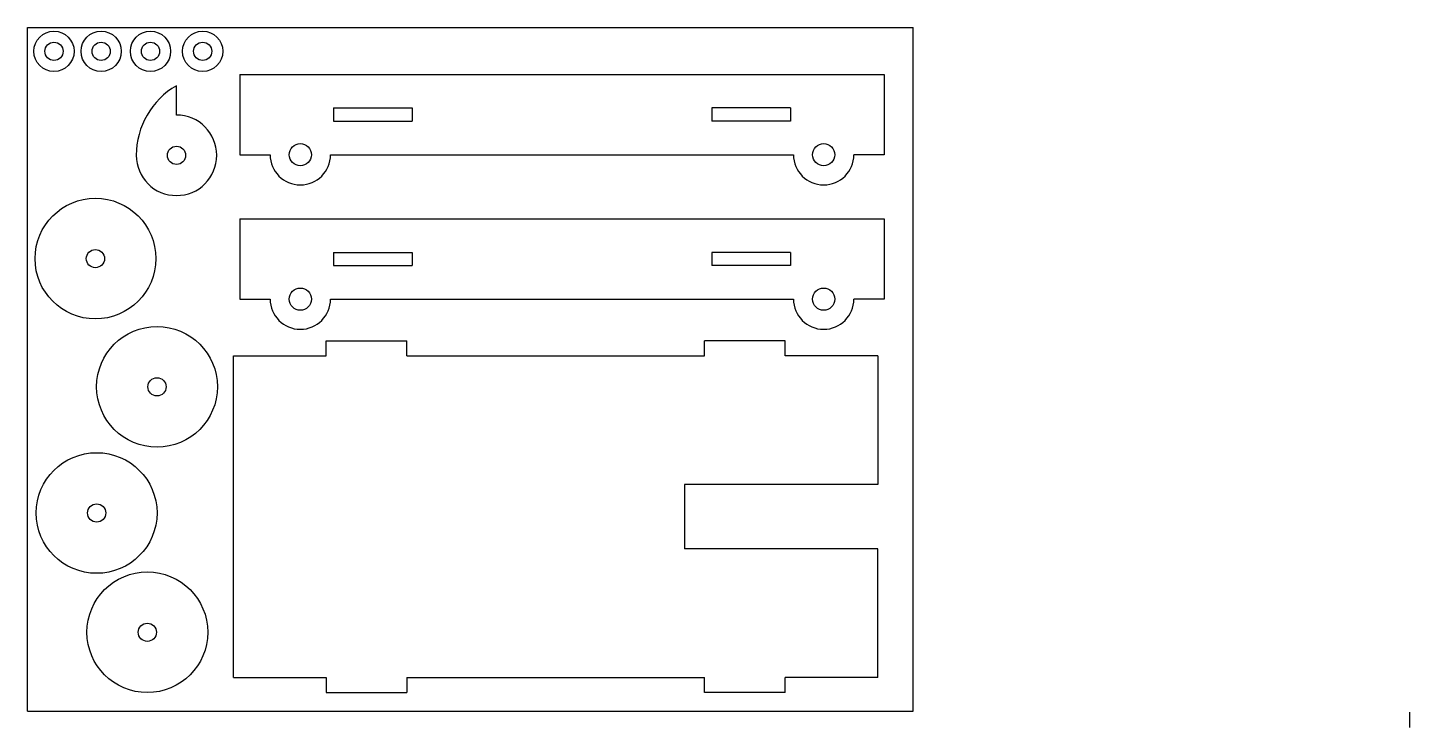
# Model space of a CAD drawing. Header units: inches. Extents: x 0 to 17.2, y -0.2 to 8.5.
import ezdxf

# ---------------------------------------------------------------- set-up
doc = ezdxf.new("R2010")
doc.units = ezdxf.units.IN
doc.header["$MEASUREMENT"] = 0
doc.layers.add('Model-Front', color=7, linetype='Continuous')

msp = doc.modelspace()

# ---------------------------------------------------------------- linework, layer by layer
at = {"layer": 'Model-Front'}
for p, q in [((0, 0), (0, 8.5)), ((0, 8.5), (11, 8.5)), ((11, 0), (11, 8.5)), ((2.637, 7.919), (2.637, 6.919)), ((2.637, 7.919), (10.637, 7.919)), ((10.637, 7.919), (10.637, 6.919)), ((1.849, 7.412), (1.849, 7.778)), ((3.799, 7.501), (3.799, 7.338)), ((3.799, 7.501), (4.774, 7.501)), ((4.774, 7.501), (4.774, 7.338)), ((9.474, 7.501), (8.499, 7.501)), ((8.499, 7.501), (8.499, 7.338)), ((9.474, 7.501), (9.474, 7.338)), ((3.799, 7.338), (4.774, 7.338)), ((9.474, 7.338), (8.499, 7.338)), ((2.637, 6.919), (3.012, 6.919)), ((3.762, 6.919), (9.512, 6.919)), ((10.637, 6.919), (10.262, 6.919)), ((2.637, 6.124), (2.637, 5.124)), ((2.637, 6.124), (10.637, 6.124)), ((10.637, 6.124), (10.637, 5.124)), ((3.799, 5.705), (4.774, 5.705)), ((3.799, 5.705), (3.799, 5.542)), ((4.774, 5.705), (4.774, 5.542)), ((9.474, 5.705), (8.499, 5.705)), ((8.499, 5.705), (8.499, 5.542)), ((9.474, 5.705), (9.474, 5.542)), ((3.799, 5.542), (4.774, 5.542)), ((9.474, 5.542), (8.499, 5.542)), ((2.637, 5.124), (3.012, 5.124)), ((3.762, 5.124), (9.512, 5.124)), ((10.637, 5.124), (10.262, 5.124)), ((3.708, 4.42), (3.708, 4.607)), ((3.708, 4.607), (4.708, 4.607)), ((4.708, 4.42), (4.708, 4.607)), ((9.408, 4.607), (8.408, 4.607)), ((8.408, 4.42), (8.408, 4.607)), ((9.408, 4.42), (9.408, 4.607)), ((2.558, 4.42), (3.708, 4.42)), ((2.558, 0.42), (2.558, 4.42)), ((4.708, 4.42), (8.408, 4.42)), ((10.558, 4.42), (9.408, 4.42)), ((10.558, 4.42), (10.558, 2.82)), ((10.558, 2.82), (8.158, 2.82)), ((8.158, 2.82), (8.158, 2.02)), ((10.558, 2.02), (8.158, 2.02)), ((10.558, 0.42), (10.558, 2.02)), ((2.558, 0.42), (3.708, 0.42)), ((3.708, 0.42), (3.708, 0.232)), ((4.708, 0.42), (4.708, 0.232)), ((4.708, 0.42), (8.408, 0.42)), ((8.408, 0.232), (8.408, 0.42)), ((10.558, 0.42), (9.408, 0.42)), ((9.408, 0.232), (9.408, 0.42)), ((3.708, 0.232), (4.708, 0.232)), ((9.408, 0.232), (8.408, 0.232)), ((0, 0), (11, 0)), ((17.162, -0.013), (17.162, -0.201))]:
    msp.add_line(p, q, dxfattribs=at)
for centre, radius in [((0.327, 8.205), 0.25), ((0.913, 8.205), 0.25), ((1.526, 8.205), 0.25), ((2.174, 8.205), 0.25), ((0.327, 8.205), 0.113), ((0.913, 8.205), 0.113), ((1.526, 8.205), 0.113), ((2.174, 8.205), 0.113), ((3.387, 6.919), 0.138), ((9.887, 6.919), 0.138), ((1.849, 6.912), 0.113), ((0.842, 5.628), 0.75), ((0.842, 5.628), 0.113), ((3.387, 5.124), 0.138), ((9.887, 5.124), 0.138), ((1.607, 4.034), 0.75), ((1.607, 4.034), 0.113), ((0.857, 2.465), 0.75), ((0.857, 2.465), 0.113), ((1.487, 0.982), 0.75), ((1.487, 0.982), 0.113)]:
    msp.add_circle(centre, radius, dxfattribs=at)
for centre, radius, start, end in [((2.349, 6.912), 1, 120, 180), ((1.849, 6.912), 0.5, 180, 90), ((3.387, 6.919), 0.375, 180, 0), ((9.887, 6.919), 0.375, 180, 0), ((3.387, 5.124), 0.375, 180, 0), ((9.887, 5.124), 0.375, 180, 0)]:
    msp.add_arc(centre, radius, start, end, dxfattribs=at)

doc.saveas('drawing.dxf')
